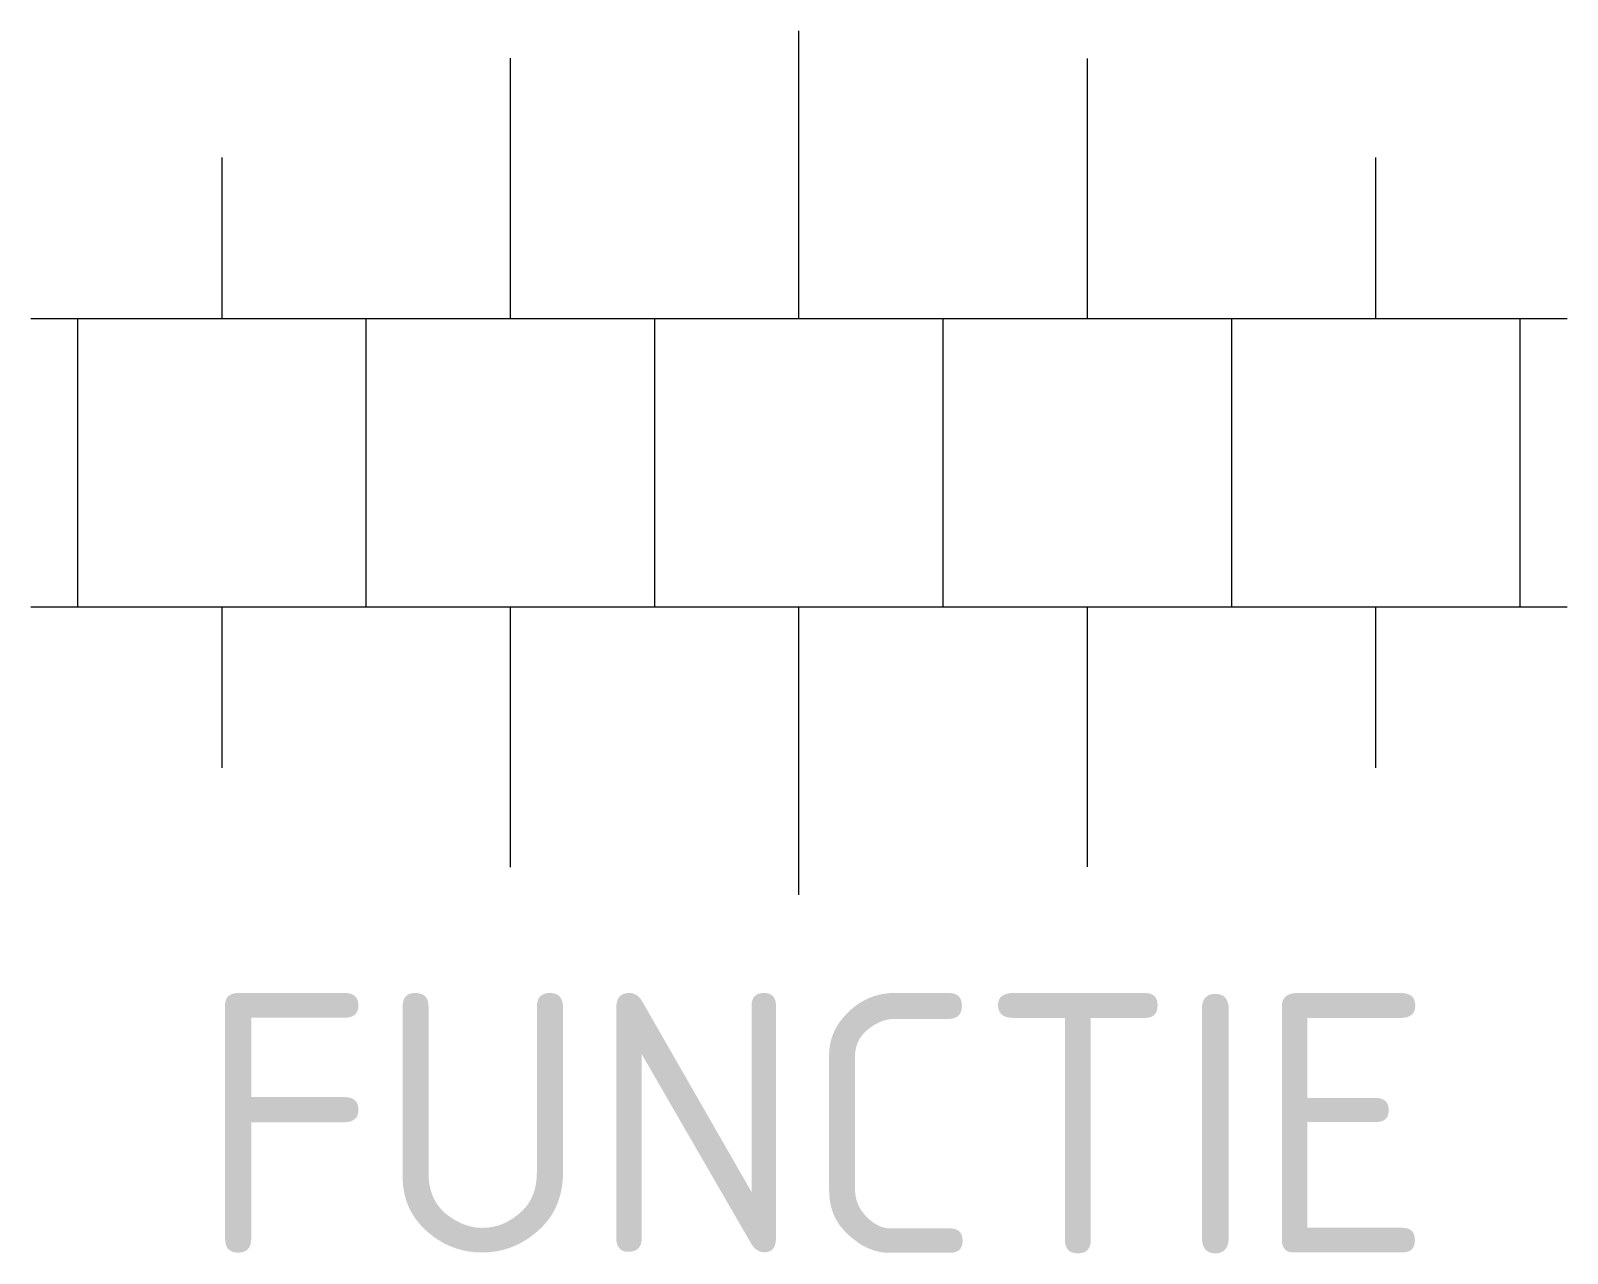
# Model space of a CAD drawing. Extents: x -5.3 to 5.3, y -4.5 to 4.
import ezdxf
from ezdxf.enums import TextEntityAlignment as Align

# ---------------------------------------------------------------- set-up
doc = ezdxf.new("R2010")
doc.units = 0
doc.styles.add('NLCS-ISO', font='NLCS-ISO.ttf')

msp = doc.modelspace()

# ---------------------------------------------------------------- linework, layer by layer
for p, q in [((0, 2), (0, 3.997)), ((-2, 2), (-2, 3.806)), ((2, 2), (2, 3.803)), ((-4, 2), (-4, 3.117)), ((4, 2), (4, 3.118)), ((-5.327, 2), (-4, 2)), ((-5, 0), (-5, 2)), ((-4, 2), (-2, 2)), ((-3, 0), (-3, 2)), ((-2, 2), (0, 2)), ((-1, 0), (-1, 2)), ((0, 2), (2, 2)), ((1, 0), (1, 2)), ((2, 2), (4, 2)), ((3, 0), (3, 2)), ((4, 2), (5.327, 2)), ((5, 0), (5, 2)), ((-5.327, 0), (-4, 0)), ((-4, -1.117), (-4, 0)), ((-4, 0), (-2, 0)), ((-2, -1.806), (-2, 0)), ((-2, 0), (0, 0)), ((0, -1.997), (0, 0)), ((0, 0), (2, 0)), ((2, -1.803), (2, 0)), ((2, 0), (4, 0)), ((4, -1.118), (4, 0)), ((4, 0), (5.327, 0))]:
    msp.add_line(p, q)

# ---------------------------------------------------------------- texts
at = {"style": 'NLCS-ISO', "flags": 1}
msp.add_attdef('FUNCTIE', text='', height=1.8, dxfattribs=at).set_placement((0.116, -3.585), align=Align.MIDDLE_CENTER)

doc.saveas('drawing.dxf')
